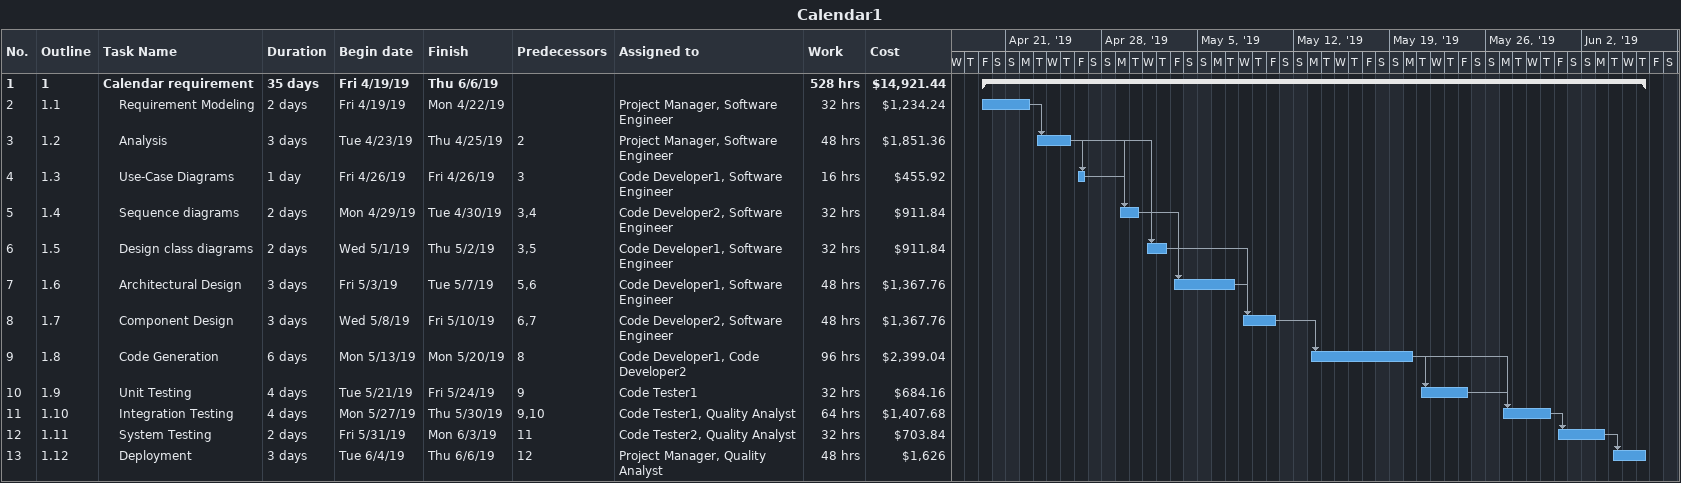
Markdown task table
Calendar1

| ID | WBS | Task | Duration | Start | Finish | Predecessors | Resources | Work (h) | Cost ($) |
|---|---|---|---|---|---|---|---|---|---|
| 1 | 1 | **Calendar requirement** | 35d | 2019-04-19 | 2019-06-06 |  |  | 528 | 14921.44 |
| 2 | 1.1 | Requirement Modeling | 2d | 2019-04-19 | 2019-04-22 |  | Project Manager, Software Engineer | 32 | 1234.24 |
| 3 | 1.2 | Analysis | 3d | 2019-04-23 | 2019-04-25 | 2 | Project Manager, Software Engineer | 48 | 1851.36 |
| 4 | 1.3 | Use-Case Diagrams | 1d | 2019-04-26 | 2019-04-26 | 3 | Code Developer1, Software Engineer | 16 | 455.92 |
| 5 | 1.4 | Sequence diagrams | 2d | 2019-04-29 | 2019-04-30 | 3, 4 | Code Developer2, Software Engineer | 32 | 911.84 |
| 6 | 1.5 | Design class diagrams | 2d | 2019-05-01 | 2019-05-02 | 3, 5 | Code Developer1, Software Engineer | 32 | 911.84 |
| 7 | 1.6 | Architectural Design | 3d | 2019-05-03 | 2019-05-07 | 5, 6 | Code Developer1, Software Engineer | 48 | 1367.76 |
| 8 | 1.7 | Component Design | 3d | 2019-05-08 | 2019-05-10 | 6, 7 | Code Developer2, Software Engineer | 48 | 1367.76 |
| 9 | 1.8 | Code Generation | 6d | 2019-05-13 | 2019-05-20 | 8 | Code Developer1, Code Developer2 | 96 | 2399.04 |
| 10 | 1.9 | Unit Testing | 4d | 2019-05-21 | 2019-05-24 | 9 | Code Tester1 | 32 | 684.16 |
| 11 | 1.10 | Integration Testing | 4d | 2019-05-27 | 2019-05-30 | 9, 10 | Code Tester1, Quality Analyst | 64 | 1407.68 |
| 12 | 1.11 | System Testing | 2d | 2019-05-31 | 2019-06-03 | 11 | Code Tester2, Quality Analyst | 32 | 703.84 |
| 13 | 1.12 | Deployment | 3d | 2019-06-04 | 2019-06-06 | 12 | Project Manager, Quality Analyst | 48 | 1626 |
